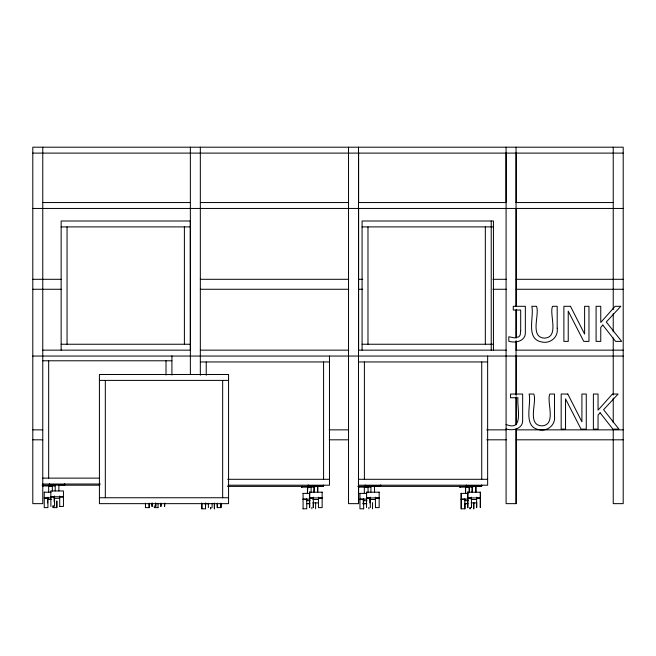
<?xml version="1.0" encoding="UTF-8"?>
<svg xmlns="http://www.w3.org/2000/svg" width="656" height="656" viewBox="0 0 656 656"><rect width="100%" height="100%" fill="white"/><g stroke="black" fill="none" stroke-linecap="round" stroke-linejoin="round"><path stroke-width="0.98" d="M506.088 202.548L506.088 153.102M56.908 484.776L55.194 484.858L55.194 490.918M52.185 486.071L50.586 485.957M57.17 484.776L58.917 484.882M313.978 492.09L314.257 485.998M310.706 487.269L311.133 487.228L311.075 492.262M317.119 486.104L317.717 486.047L317.717 492.09M364.334 493.271L364.334 487.211L367.795 487.26M374.601 492.09L374.379 486.088M466.145 487.154L465.547 487.211L465.547 493.271M472.131 492.09L472.41 485.998M468.868 487.269L469.286 487.228L469.286 492.262L469.229 487.211L466.088 487.154M475.28 486.104L475.871 486.047L475.871 492.09M48.651 486.022L48.692 492.09M313.978 486.047L314.568 486.104M317.652 492.09L317.717 486.039M475.813 492.09L475.871 486.039M472.131 486.047L472.73 485.981M48.839 485.998L50.323 485.957M307.812 487.17L307.393 493.271M465.973 487.17L466.145 487.285M307.984 487.154L307.393 487.211L307.812 487.269M314.511 485.981L315.684 485.957M307.926 487.154L310.772 487.17M472.664 485.981L473.837 485.957M372.624 485.957L370.952 486.022L370.919 492.09M32.8 153.102L623.2 153.102M42.763 202.548L190.363 202.548M200.326 202.548L348.664 202.548M358.488 202.548L506.227 202.548M516.051 202.548L613.237 202.548M32.8 208.452L623.2 208.452M190.478 220.998L61.147 220.998L61.147 350.148M61.147 226.902L190.297 226.902M362.079 226.902L491.229 226.902M491.475 226.902L493.443 226.902M32.8 279.3L61.213 279.3M200.326 279.3L348.664 279.3M358.627 279.3L362.727 279.3M492.902 279.3L506.227 279.3M516.19 279.3L623.2 279.3M32.8 289.263L61.213 289.263M200.326 289.263L348.664 289.263M358.627 289.263L362.727 289.263M492.902 289.263L506.227 289.263M516.19 289.263L623.2 289.263M61.147 344.244L190.297 344.244M362.079 344.244L491.229 344.244M491.475 344.244L493.443 344.244M42.763 350.148L190.363 350.148L190.297 220.998M200.326 350.148L348.664 350.148M358.488 350.148L506.227 350.148M516.051 350.148L623.2 350.148M32.8 356.052L623.2 356.052M42.763 360.784L171.913 360.784M200.326 361.956L329.476 361.956M358.488 361.956L487.638 361.956M99.417 380.406L228.567 380.406M506.088 424.481C524.423 432.107 516.625 406.712 517.986 397.757L510.557 397.757L510.557 394.035L522.652 394.035L522.652 420.004C523.226 428.745 512.803 431.238 506.088 428.934M32.8 429.852L42.763 429.852M329.23 429.852L348.664 429.852M486.752 429.852L506.227 429.852M623.2 429.852L516.19 429.852L516.19 503.652L506.088 503.652L506.088 147.198M32.8 439.815L42.763 439.815M329.23 439.815L348.664 439.815M486.752 439.815L506.227 439.815M516.19 439.815L623.2 439.815M42.763 478.126L99.687 478.126M227.657 479.298L329.476 479.298M358.488 479.298L487.638 479.298M42.763 484.03L100.384 484.03M64.846 484.768L64.846 484.03L64.919 484.768L49.356 484.768L49.348 484.03M42.082 485.202L55.653 485.202M58.728 485.202L99.761 485.202M228.001 485.202L329.476 485.202L329.476 356.052M358.488 485.202L487.638 485.202L487.638 356.052M42.779 485.94L55.014 485.94M323.67 485.94L308.14 485.94L308.123 485.202M365.138 485.94L365.138 485.202L365.064 485.94L380.628 485.94L380.562 485.202M466.293 485.94L481.824 485.94L481.84 485.202M227.509 486.383L315.003 486.383M316.741 486.383L322.891 486.383M357.807 486.383L371.378 486.383M374.453 486.383L472.861 486.383M474.903 486.383L481.053 486.383M301.596 487.121L301.596 486.383L301.539 487.121L314.757 487.121M358.496 487.121L370.73 487.121M472.919 487.121L459.708 487.121L459.758 486.383M44.239 492.213L50.996 492.213M309.599 492.213L322.203 492.213M366.54 492.213L379.16 492.213M467.761 492.213L480.364 492.213M303.015 493.394L309.771 493.394M359.964 493.394L366.712 493.394M461.176 493.394L467.933 493.394M50.824 496.756L63.37 496.756M50.824 496.969L54.514 496.969M59.68 496.969L63.37 496.969M99.417 497.748L228.567 497.748M44.239 497.929L50.996 497.929M309.599 497.929L322.145 497.929M366.54 497.929L379.086 497.929M467.761 497.929L480.307 497.929M44.239 498.142L47.929 498.142M309.599 498.142L313.289 498.142M318.455 498.142L322.145 498.142M366.54 498.142L370.23 498.142M375.396 498.142L379.086 498.142M467.761 498.142L471.451 498.142M476.617 498.142L480.307 498.142M54.145 498.314L59.68 498.314M303.015 499.109L309.771 499.109M359.964 499.109L366.712 499.109M461.176 499.109L467.933 499.109M303.015 499.314L306.705 499.314M359.964 499.314L363.654 499.314M461.176 499.314L464.866 499.314M47.56 499.487L51.25 499.487M312.92 499.487L318.455 499.487M369.861 499.487L375.396 499.487M471.082 499.487L476.617 499.487M306.336 500.667L310.026 500.667M363.285 500.667L366.975 500.667M464.497 500.667L468.187 500.667M312.92 502.898L318.513 502.898M471.082 502.898L476.674 502.898M206.033 503.521L208.223 503.521M307.246 503.521L309.419 503.521M364.195 503.521L366.384 503.521M465.407 503.521L467.58 503.521M204.697 503.734L208.633 503.734M306.877 503.734L309.829 503.734M362.858 503.734L366.786 503.734M465.038 503.734L467.99 503.734M59.68 506.448L63.443 506.448L63.443 490.95L50.824 490.95L50.897 506.448M154.308 507.621L157.998 507.621M375.396 507.621L379.16 507.621L379.16 492.123M303.015 508.802L306.762 508.802L306.705 498.798M363.719 508.802L359.964 508.802L359.964 493.304M474.108 485.957L475.764 486.014M372.887 485.957L374.453 485.998M315.946 485.957L317.602 486.014M472.73 486.104L472.172 486.063L472.189 492.09M307.984 487.285L307.451 487.228L307.451 493.271M314.035 492.09L314.257 486.088M613.237 147.198L613.237 309.558M613.237 313.617L613.237 331.887M613.237 337.971L613.237 395.002M613.237 398.077L613.237 422.677M613.237 429.852L613.237 503.652L623.2 503.652L623.2 147.198L32.8 147.198L32.8 503.652L42.763 503.652L42.763 147.198M516.19 153.102L516.19 202.548M516.19 208.452L516.19 306.516M516.19 309.558L516.19 337.971M516.19 341.013L516.19 350.148M516.19 356.052L516.19 395.002M516.19 397.052L516.19 424.727M516.051 147.198L516.051 306.311M516.051 310.395L516.051 337.914M516.051 340.972L516.051 395.002M516.051 397.052L516.051 424.727M516.051 428.827L516.051 503.652M493.443 350.148L493.443 220.998L362.079 220.998L362.079 350.148M491.229 220.998L491.229 350.148M485.325 226.902L485.325 344.244M481.734 361.956L481.734 479.298M481.783 485.202L481.783 485.94M476.674 502.348L476.674 507.621L476.617 497.158M471.508 502.348L471.508 507.621M471.451 497.158L471.451 507.621M467.818 492.123L467.818 507.621M467.761 492.123L467.761 507.621M466.342 485.202L466.342 485.94M465.612 487.211L465.612 493.271M464.924 503.168L464.924 508.802L461.176 508.802L461.176 493.304M464.866 498.798L464.866 508.802M461.234 493.304L461.234 508.802M460.127 486.383L460.127 487.121M460.069 486.383L460.069 487.121M380.636 485.202L380.636 485.94M380.193 485.202L380.267 485.94M375.396 497.158L375.47 507.621M372.575 502.603L372.51 508.802M370.23 497.158L370.304 507.621M369.861 497.855L369.861 502.898M368.885 507.432L368.885 508.802M368.016 487.211L368.09 492.262M367.983 226.902L367.983 344.244M366.614 492.123L366.54 507.621M365.433 485.202L365.507 485.94M364.392 361.956L364.392 479.298M363.654 498.798L363.654 508.802M363.35 503.39L363.35 504.079M363.285 499.224L363.285 504.079M358.857 486.383L358.857 487.121M358.627 152.323L358.627 202.548M358.627 208.452L358.627 350.148M358.627 487.441L358.627 503.652L348.525 503.652L348.525 147.198M358.488 147.198L358.488 503.652M323.621 485.202L323.621 485.94M323.572 361.956L323.572 479.298M322.145 492.123L322.145 507.621L318.455 507.621L318.455 497.158M315.618 502.603L315.618 508.802M313.347 502.348L313.347 507.621M313.289 497.158L313.289 507.621M311.871 507.432L311.871 508.802M309.657 492.123L309.657 507.621M309.599 492.123L309.599 507.621M308.181 485.202L308.181 485.94M303.072 493.304L303.072 508.802M301.908 486.383L301.965 487.121M222.663 380.406L222.663 497.748M221.006 503.291L221.006 507.621L217.243 507.621L217.243 503.291M220.933 503.291L220.933 507.621M217.316 503.291L217.316 507.621M214.422 503.168L214.422 508.802M214.348 503.168L214.348 508.802M212.15 503.291L212.077 507.621M210.732 507.432L210.732 508.802M210.658 507.432L210.658 508.802M208.387 503.291L208.387 507.621M206.23 361.956L206.23 375.224M205.566 503.168L205.566 508.802M205.492 503.168L205.492 508.802L201.802 508.802L201.802 503.168M205.123 503.39L205.197 504.079M201.876 503.168L201.876 508.802M200.326 147.198L200.326 375.224M190.363 147.198L190.363 374.502M184.393 226.902L184.393 344.244M171.913 355.864L171.913 375.068M166.009 360.784L166.009 375.068M158.055 503.291L158.055 507.621M155.784 503.078L155.784 506.448M155.726 503.078L155.726 506.448M154.308 505.809L154.365 507.621M152.094 503.078L152.094 506.448M152.036 503.078L152.036 506.448M149.199 503.291L149.199 507.621L145.452 507.621L145.452 503.291M149.142 503.291L149.142 507.621M145.509 503.291L145.509 507.621M105.321 380.406L105.321 497.748M67.051 226.902L67.051 344.244M64.477 484.03L64.477 484.768M59.68 495.977L59.753 506.448M58.876 484.858L58.876 490.918M56.859 501.118L56.859 507.621L53.095 507.621L53.095 505.809M56.785 501.118L56.785 507.621M54.514 495.977L54.587 506.448M54.145 496.682L54.145 501.725M53.169 505.809L53.169 507.621M52.291 486.039L52.365 491.09M49.717 484.03L49.717 484.768M48.667 360.784L48.667 478.126M47.929 497.158L47.929 507.621L44.239 507.621L44.239 492.123M47.56 497.855L47.634 502.898M43.132 485.202L43.132 485.94M557.19 328.189C558.592 337.094 550.122 344.138 541.594 341.915C525.317 339.095 534.361 316.249 531.811 306.303L536.477 306.303C539.954 314.117 529.335 337.364 544.488 338.135C559.65 337.315 549.064 314.175 552.524 306.303L557.19 306.303L557.19 328.189M554.484 415.929C555.894 424.826 547.416 431.869 538.888 429.647C522.611 426.835 531.655 403.981 529.105 394.035L533.771 394.035C537.256 401.849 526.637 425.096 541.782 425.867C556.944 425.055 546.358 401.915 549.818 394.035L554.484 394.035L554.484 415.929M520.684 330.501L520.216 334.921L518.921 336.782L514.345 337.873L508.785 336.741L508.785 341.202C515.509 343.506 525.932 341.013 525.349 332.264L525.349 306.303L513.263 306.303L513.263 310.026L520.684 310.026L520.684 330.501M602.807 325.056L600.757 327.369L600.757 341.391L596.091 341.391L596.091 306.303L600.757 306.303L600.757 322.44L615.131 306.303L620.806 306.303L606.292 321.973L621.658 341.391L615.599 341.391L602.807 325.056M600.101 412.796L598.051 415.1L598.051 429.122L593.385 429.122L593.385 394.035L598.051 394.035L598.051 410.18L612.425 394.035L618.1 394.035L603.586 409.705L618.952 429.122L612.893 429.122L600.101 412.796M570.499 306.303L563.881 306.303L563.881 341.391L568.235 341.391L568.235 311.133L583.742 341.391L588.973 341.391L588.973 306.303L584.611 306.303L584.611 334.084L570.499 306.303M228.567 374.502L99.417 374.502L99.417 503.652L228.567 503.652L228.567 374.502M567.793 394.035L561.175 394.035L561.175 429.122L565.538 429.122L565.538 398.864L581.036 429.122L586.267 429.122L586.267 394.035L581.913 394.035L581.913 421.816L567.793 394.035M481.471 485.94L481.471 485.202L481.414 485.94M480.364 507.621L480.364 492.123L480.307 507.621M473.78 508.802L473.78 502.603L473.722 508.802M470.09 508.802L470.09 507.432L470.032 508.802M466.711 485.94L466.711 485.202L466.654 485.94M323.31 485.94L323.31 485.202L323.252 485.94M308.55 485.94L308.55 485.202L308.492 485.94M164.64 506.448L164.64 503.078L164.582 506.448M160.95 506.448L160.95 503.078L160.892 506.448"/></g></svg>
